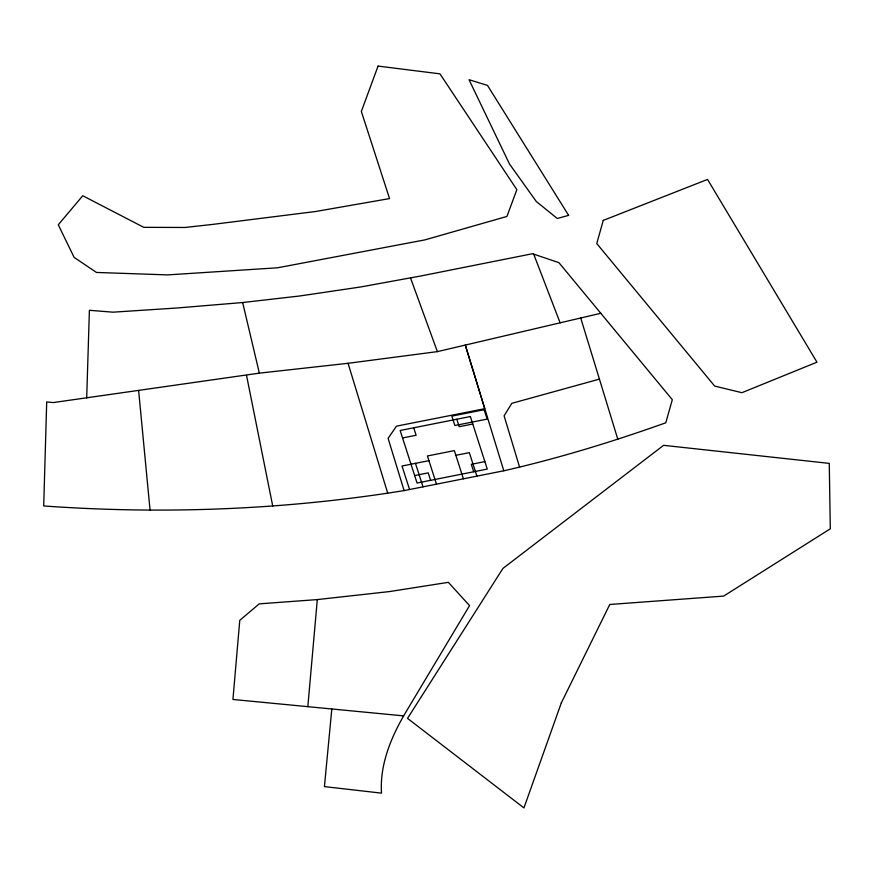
<?xml version="1.0" encoding="UTF-8"?>
<svg xmlns="http://www.w3.org/2000/svg" width="874" height="874" viewBox="0 0 874 874"><rect width="100%" height="100%" fill="white"/><g stroke="black" fill="none" stroke-linecap="round" stroke-linejoin="round"><path stroke-width="1.31" d="M86.701 397.878L89.399 310.292L112.975 312.182L176.974 307.998L242.655 302.535L299.782 295.98L360.459 287L420.656 276.02L532.463 253.733L558.901 262.648L672.314 399.702L665.769 422.798C612.718 441.72 558.748 458.26 503.806 470.791L404.105 490.598C285.099 509.848 163.908 514.557 43.7 505.959L46.704 401.942L53.27 402.575L259.349 373.143L348.06 363.3L437.393 351.621L600.82 313.274M307.834 706.673L317.306 599.586L389.607 591.556L448.351 582.335L469.557 605.606L403.624 715.882C390.241 739.306 379.709 765.668 381.501 793.144L324.418 786.6L331.825 708.978M617.82 439.294L599.433 379.119L511.814 403.329L504.101 415.838L519.615 467.208M402.553 437.961L416.122 435.263L413.719 427.79M472.779 424.01L459.211 426.709L456.807 419.236M428.926 460.664L402.007 466.017L409.556 489.506M455.857 455.321L469.327 452.645L476.887 476.133M414.647 475.554L428.216 472.856L430.62 480.329M484.873 461.603L471.304 464.302L473.708 471.774M317.306 599.586L259.217 603.858L239.771 620.322L232.932 699.462L403.624 715.882M533.697 254.148L560.103 322.823M410.485 277.856L437.393 351.621M463.417 478.81L454.349 450.623L427.419 455.966L436.487 484.163M415.467 463.34L423.027 486.84M580.707 317.972L599.433 379.119M503.806 470.791L465.296 345.077L484.753 408.693L396.49 426.151L388.1 438.322L404.105 490.598M348.06 363.3L387.685 493.1M242.655 302.535L259.349 373.143M246.534 375.405L272.732 506.057M138.638 390.569L150.055 510.11M603.246 220.412L596.767 243.573L714.681 386.089L741.917 392.688L816.971 362.186L707.536 179.421L603.246 220.412M561.337 702.838L523.941 807.915L407.535 718.384L502.932 568.417L663.606 445.325L829.262 463.384L830.3 528.814L723.672 596.09L609.779 604.48L561.337 702.838M378.06 66.085L361.344 111.468L389.542 198.584L315.59 211.508L212.644 224.41L185.059 227.469L143.784 227.338L82.768 195.754L58.274 224.771L74.137 257.404L96.468 272.448L167.721 274.895L277.648 267.783L424.939 239.88L506.942 216.435L516.851 189.658L439.972 73.853L378.06 66.085M568.624 215.365L557.284 218.489L536.297 201.501L509.487 163.995L469.043 79.709L487.474 85.39L568.624 215.365M484.152 409.709L451.847 416.122L454.862 425.518L487.179 419.105L484.152 409.709M470.376 416.537L400.15 430.489L417.051 483.027L487.277 469.076L470.376 416.537"/></g></svg>
